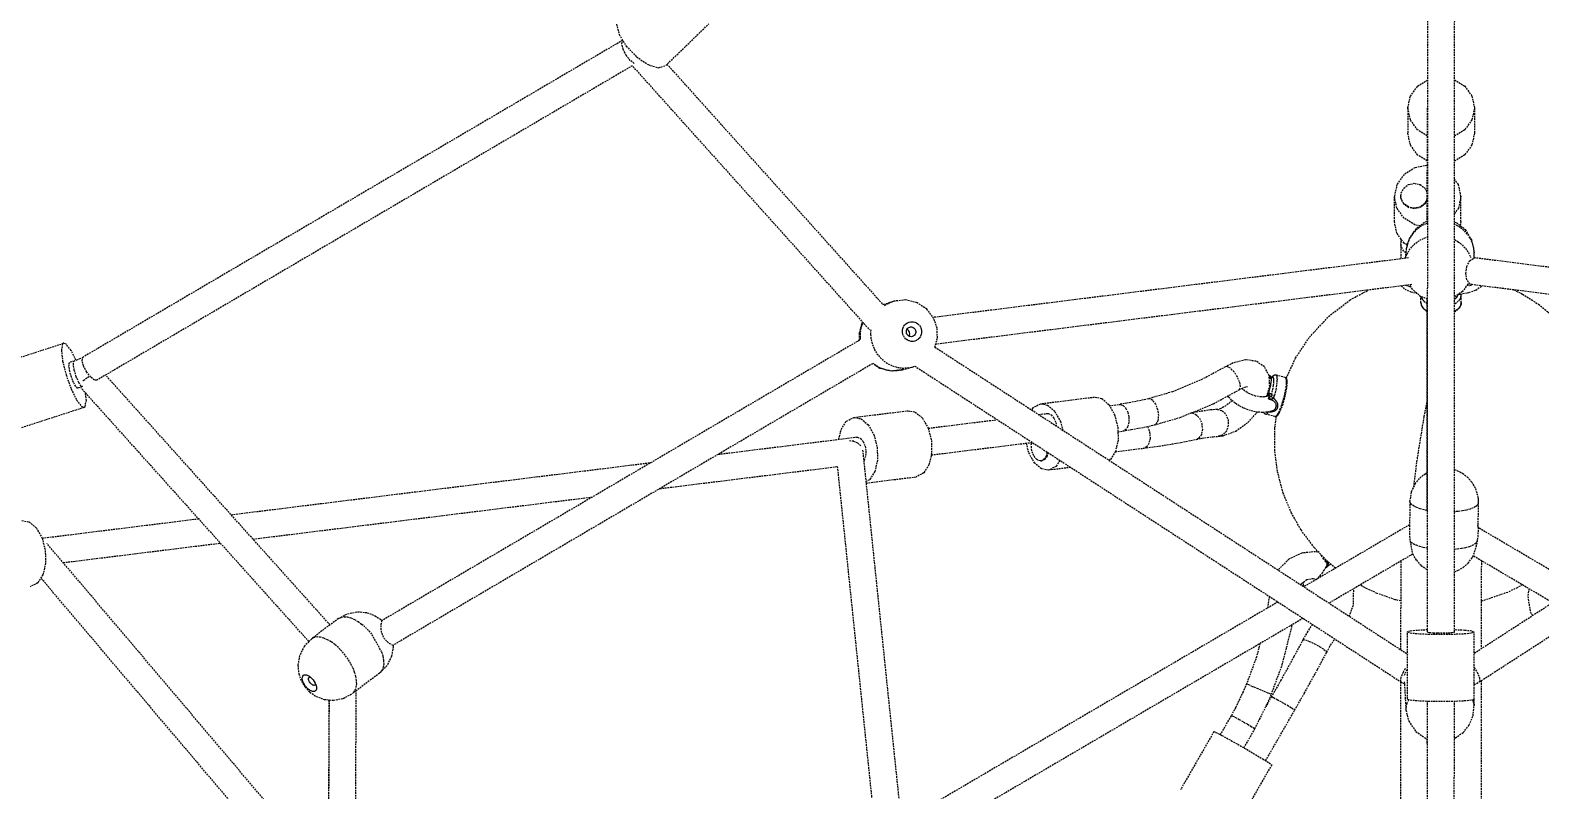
# Model space of a CAD drawing. Header units: millimetres. Extents: x -4083 to 4058, y -3576 to 3464.
# Drawn here: x -650 to 473, y 615 to 1180 of the extents above; entities that cross this region are included whole.
import ezdxf

# ---------------------------------------------------------------- set-up
doc = ezdxf.new("R2010")
doc.units = ezdxf.units.MM
doc.linetypes.add('HIDDEN', pattern=[1.905, 1.27, -0.635])
for name, color, linetype in [('DIKOM_ОБЪЕКТ', 7, 'Continuous'), ('DIKOM_РАЗМЕР_ЗОНА', 7, 'Continuous'), ('DIKOM_РАЗМЕР_ОБЪЕКТА', 7, 'Continuous')]:
    doc.layers.add(name, color=color, linetype=linetype)
doc.styles.add('style1', font='arialbd.ttf', dxfattribs={"width": 0.8})
doc.dimstyles.new('1-50', dxfattribs={"dimtxt": 300, "dimasz": 200, "dimexe": 100, "dimexo": 0, "dimgap": 100, "dimtad": 1, "dimtxsty": 'style1', "dimcen": 200, "dimclrd": 7, "dimclre": 7, "dimclrt": 7, "dimadec": 1, "dimazin": 2, "dimtfac": 1, "dimtmove": 0, "dimatfit": 2, "dimfxl": 0, "dimlwd": 25, "dimlwe": 18, "dimarcsym": 0})

# ---------------------------------------------------------------- blocks, each defined once
blk = doc.blocks.new('*D0')
at = {"layer": 'Defpoints', "color": 0, "transparency": 16777216}
for p in [(-1721.8, 671.9), (2519, 657.8), (2519, -1847.3)]:
    blk.add_point(p, dxfattribs=at)
at = {"layer": 'DIKOM_РАЗМЕР_ОБЪЕКТА', "color": 7, "lineweight": 18, "transparency": 16777216}
for p, q in [((-1721.8, 671.9), (-1721.8, -1947.3)), ((2519, 657.8), (2519, -1947.3))]:
    blk.add_line(p, q, dxfattribs=at)
at = {"layer": 'DIKOM_РАЗМЕР_ОБЪЕКТА', "color": 7, "lineweight": 25, "transparency": 16777216}
blk.add_line((-1521.8, -1847.3), (2319, -1847.3), dxfattribs=at)
at = {"layer": 'DIKOM_РАЗМЕР_ОБЪЕКТА', "color": 7, "transparency": 16777216}
for points in [[(-1521.8, -1814), (-1521.8, -1880.7), (-1721.8, -1847.3)], [(2319, -1814), (2319, -1880.7), (2519, -1847.3)]]:
    blk.add_solid(points, dxfattribs=at)
at = {"layer": 'DIKOM_РАЗМЕР_ОБЪЕКТА', "color": 7, "transparency": 16777216, "insert": (341, -1568.6), "char_height": 300, "attachment_point": 5, "style": 'style1'}
blk.add_mtext('{\\fArial|b0|i0|c204|p34;\\H1.16667x;4150}', dxfattribs=at)
blk = doc.blocks.new('*D1')
at = {"layer": 'Defpoints', "color": 0, "transparency": 16777216}
for p in [(398.5, 1972.8), (-2099.2, -1346.5), (-836.7, -1346.5)]:
    blk.add_point(p, dxfattribs=at)
at = {"layer": 'DIKOM_РАЗМЕР_ОБЪЕКТА', "color": 7, "lineweight": 18, "transparency": 16777216}
for p, q in [((398.5, 1972.8), (-2199.2, 1972.8)), ((-836.7, -1346.5), (-2199.2, -1346.5))]:
    blk.add_line(p, q, dxfattribs=at)
at = {"layer": 'DIKOM_РАЗМЕР_ОБЪЕКТА', "color": 7, "lineweight": 25, "transparency": 16777216}
blk.add_line((-2099.2, 1772.8), (-2099.2, -1146.5), dxfattribs=at)
at = {"layer": 'DIKOM_РАЗМЕР_ОБЪЕКТА', "color": 7, "transparency": 16777216}
for points in [[(-2132.5, 1772.8), (-2065.8, 1772.8), (-2099.2, 1972.8)], [(-2132.5, -1146.5), (-2065.8, -1146.5), (-2099.2, -1346.5)]]:
    blk.add_solid(points, dxfattribs=at)
at = {"layer": 'DIKOM_РАЗМЕР_ОБЪЕКТА', "color": 7, "transparency": 16777216, "insert": (-2378, 313.1), "char_height": 300, "attachment_point": 5, "rotation": 90, "style": 'style1'}
blk.add_mtext('{\\fArial|b0|i0|c204|p34;\\H1.16667x;3320}', dxfattribs=at)
blk = doc.blocks.new('*D2')
at = {"layer": 'Defpoints', "color": 0, "transparency": 16777216}
for p in [(400.9, 3463.5), (-3607.4, -2753.8), (400.9, -2753.8)]:
    blk.add_point(p, dxfattribs=at)
at = {"layer": 'DIKOM_РАЗМЕР_ЗОНА', "color": 7, "lineweight": 18, "transparency": 16777216}
for p, q in [((400.9, 3463.5), (-3707.4, 3463.5)), ((400.9, -2753.8), (-3707.4, -2753.8))]:
    blk.add_line(p, q, dxfattribs=at)
at = {"layer": 'DIKOM_РАЗМЕР_ЗОНА', "color": 7, "lineweight": 25, "transparency": 16777216}
blk.add_line((-3607.4, 3263.5), (-3607.4, -2553.8), dxfattribs=at)
at = {"layer": 'DIKOM_РАЗМЕР_ЗОНА', "color": 7, "transparency": 16777216}
for points in [[(-3640.7, 3263.5), (-3574.1, 3263.5), (-3607.4, 3463.5)], [(-3640.7, -2553.8), (-3574.1, -2553.8), (-3607.4, -2753.8)]]:
    blk.add_solid(points, dxfattribs=at)
at = {"layer": 'DIKOM_РАЗМЕР_ЗОНА', "color": 7, "transparency": 16777216, "insert": (-3886.1, 354.9), "char_height": 300, "attachment_point": 5, "rotation": 90, "style": 'style1'}
blk.add_mtext('{\\fArial|b0|i0|c204|p34;\\H1.16667x;6220}', dxfattribs=at)
blk = doc.blocks.new('*D3')
at = {"layer": 'Defpoints', "color": 0, "transparency": 16777216}
for p in [(-3254.8, 990.5), (4056.9, 952.4), (4056.9, -3475.9)]:
    blk.add_point(p, dxfattribs=at)
at = {"layer": 'DIKOM_РАЗМЕР_ЗОНА', "color": 7, "lineweight": 18, "transparency": 16777216}
for p, q in [((-3254.8, 990.5), (-3254.8, -3575.9)), ((4056.9, 952.4), (4056.9, -3575.9))]:
    blk.add_line(p, q, dxfattribs=at)
at = {"layer": 'DIKOM_РАЗМЕР_ЗОНА', "color": 7, "lineweight": 25, "transparency": 16777216}
blk.add_line((-3054.8, -3475.9), (3856.9, -3475.9), dxfattribs=at)
at = {"layer": 'DIKOM_РАЗМЕР_ЗОНА', "color": 7, "transparency": 16777216}
for points in [[(-3054.8, -3442.6), (-3054.8, -3509.2), (-3254.8, -3475.9)], [(3856.9, -3442.6), (3856.9, -3509.2), (4056.9, -3475.9)]]:
    blk.add_solid(points, dxfattribs=at)
at = {"layer": 'DIKOM_РАЗМЕР_ЗОНА', "color": 7, "transparency": 16777216, "insert": (401.1, -3197.1), "char_height": 300, "attachment_point": 5, "style": 'style1'}
blk.add_mtext('{\\fArial|b0|i0|c204|p34;\\H1.16667x;7300}', dxfattribs=at)

msp = doc.modelspace()

# ---------------------------------------------------------------- linework, layer by layer
at = {"layer": 'DIKOM_ОБЪЕКТ', "color": 7, "linetype": 'HIDDEN', "lineweight": 15}
for p, q in [((389.709, 732.401), (390.05, 1505.267)), ((409.709, 732.392), (410.05, 1506.008)), ((-213.625, 1184.728), (-211.727, 1177.069)), ((-177.018, 1153.828), (-144.997, 1184.891)), ((-209.008, 1172.704), (-610.412, 936.992)), ((-211.727, 1177.069), (-206.401, 1168.361)), ((-206.401, 1168.361), (-198.703, 1160.329)), ((-198.703, 1160.329), (-190.158, 1154.563)), ((-201.896, 1153.687), (-600.285, 919.746)), ((-201.43, 1153.168), (-25.445, 957.252)), ((-175.978, 1154.762), (-15.295, 975.881)), ((375.076, 1122.281), (375.067, 1103.615)), ((389.42, 1122.275), (389.25, 1037.632)), ((424.64, 1122.258), (422.75, 1113.462)), ((424.64, 1122.258), (424.631, 1103.592)), ((389.379, 1101.646), (382.327, 1106.021)), ((372.31, 1072.833), (366.935, 1065.377)), ((412.726, 1065.357), (409.833, 1069.378)), ((365.036, 1037.914), (365.045, 1056.581)), ((366.935, 1065.377), (365.045, 1056.581)), ((369.868, 1056.959), (369.867, 1056.578)), ((414.609, 1056.558), (412.726, 1065.357)), ((414.6, 1037.891), (414.609, 1056.557)), ((366.918, 1029.115), (365.036, 1037.914)), ((389.25, 1037.632), (387.481, 1037.056)), ((389.843, 1036.554), (388.616, 1036.154)), ((389.845, 1040.94), (389.255, 1040.185)), ((411.5, 1036.677), (409.844, 1037.266)), ((414.6, 1037.891), (413.921, 1034.732)), ((372.287, 1021.654), (366.918, 1029.115)), ((369.852, 1025.037), (369.845, 1010.009)), ((370.086, 1019.414), (369.851, 1021.473)), ((371.998, 1015.691), (370.086, 1019.414)), ((373.543, 1014.564), (371.998, 1015.691)), ((374.676, 1020.172), (372.287, 1021.654)), ((373.921, 1017.608), (373.027, 1010.408)), ((373.367, 1010.45), (374.387, 1013.291)), ((374.387, 1013.291), (376.105, 1016.41)), ((424.354, 1011.347), (424.29, 1010.834)), ((425.373, 1010.7), (424.305, 1010.794)), ((424.354, 1011.347), (424.497, 1012.871)), ((424.354, 1011.347), (424.404, 1011.783)), ((424.404, 1011.783), (424.485, 1015.312)), ((424.497, 1012.871), (424.547, 1014.402)), ((424.547, 1014.402), (424.506, 1015.933)), ((375.57, 1010.726), (21.882, 966.417)), ((784.602, 965.258), (425.373, 1010.7)), ((378.057, 990.881), (23.838, 946.505)), ((370.073, 989.881), (372.755, 987.501)), ((377.042, 989.076), (372.829, 990.297)), ((378.42, 987.376), (376.433, 990.678)), ((419.044, 990.417), (421.258, 990.094)), ((422.863, 990.858), (419.585, 991.172)), ((421.258, 990.094), (423.275, 990.806)), ((779.009, 945.806), (422.863, 990.858)), ((425.693, 986.809), (430.07, 989.998)), ((-14.874, 976.258), (-7.293, 978.478)), ((372.755, 987.501), (377.519, 985.454)), ((377.519, 985.454), (381.791, 984.495)), ((384.832, 977.547), (384.833, 981.995)), ((389.199, 980.233), (389.316, 823.423)), ((414.832, 977.534), (414.659, 976.202)), ((414.834, 983.197), (414.741, 983.936)), ((414.832, 977.534), (414.834, 983.197)), ((420.529, 984.983), (425.693, 986.809)), ((-15.448, 976.052), (-14.874, 976.258)), ((-15.412, 976.011), (-14.874, 976.258)), ((-13.199, 975.822), (-14.426, 974.914)), ((0.711, 960.76), (1.703, 961.753)), ((4.082, 956.049), (3.553, 956.831)), ((3.832, 958.973), (4.449, 959.222)), ((4.401, 955.156), (4.082, 956.049)), ((-671.456, 932.214), (-625.026, 947.219)), ((-32.816, 949.536), (-388.175, 740.873)), ((0.666, 951.434), (-0.102, 952.651)), ((7.106, 952.504), (6.489, 952.254)), ((23.257, 944.338), (374.92, 715.896)), ((424.484, 716.646), (781.446, 947.381)), ((-626.616, 942.213), (-625.7, 933.977)), ((-617.08, 934.023), (-620.414, 932.946)), ((-615.8, 934.655), (-619.397, 941.936)), ((-614.742, 934.87), (-617.08, 934.023)), ((-615.566, 922.33), (-617.04, 927.265)), ((-613.673, 917.978), (-615.566, 922.33)), ((-607.819, 925.786), (-610.153, 930.337)), ((-604.823, 921.926), (-607.819, 925.786)), ((-426.765, 737.67), (-593.76, 923.578)), ((-23.12, 932.036), (-379.915, 722.53)), ((-8.657, 926.58), (-12.299, 927.082)), ((-0.594, 927.486), (6.987, 929.706)), ((6.19, 929.488), (6.987, 929.706)), ((6.987, 929.706), (8.206, 930.266)), ((8.206, 930.266), (369.969, 695.263)), ((239.338, 929.683), (239.329, 929.678)), ((271.726, 923.528), (272.905, 922.817)), ((272.299, 915.05), (271.94, 923.132)), ((272.905, 922.817), (273.964, 922.017)), ((273.525, 921.955), (273.282, 922.035)), ((273.73, 921.918), (273.525, 921.955)), ((274.081, 921.752), (273.592, 921.225)), ((273.769, 921.917), (273.73, 921.918)), ((273.897, 921.979), (273.739, 921.902)), ((273.961, 922.019), (273.897, 921.979)), ((274.461, 922.57), (273.913, 921.949)), ((274.509, 921.997), (274.081, 921.752)), ((275.448, 920.134), (275.343, 921.011)), ((283.824, 921.681), (277.167, 923.434)), ((283.824, 921.681), (283.971, 921.616)), ((428.147, 695.2), (792.889, 930.963)), ((-615.932, 915.141), (-617.562, 918.01)), ((-610.93, 914.992), (-614.263, 913.915)), ((-442.523, 725.284), (-612.037, 913.997)), ((-608.061, 904.648), (-608.686, 910.265)), ((249.53, 912.567), (251.338, 913.558)), ((250.569, 915.038), (249.946, 918.407)), ((252.199, 912.896), (251.468, 913.608)), ((253.706, 911.712), (252.199, 912.896)), ((255.5, 910.565), (253.706, 911.712)), ((269.999, 907.581), (272.299, 915.05)), ((271.162, 908.09), (272.103, 912.553)), ((272.45, 914.266), (272.103, 912.553)), ((284.399, 915.281), (284.073, 913.066)), ((-656.08, 884.637), (-609.651, 899.642)), ((141.993, 906.962), (101.699, 901.963)), ((152.711, 901.433), (156.915, 893.997)), ((152.8, 900.716), (160.482, 901.67)), ((160.491, 901.671), (160.524, 901.675)), ((166.132, 902.658), (160.515, 901.755)), ((160.524, 901.675), (161.293, 901.674)), ((161.293, 901.674), (163.406, 900.801)), ((163.406, 900.801), (165.329, 898.718)), ((270.04, 907.59), (268.964, 907.358)), ((271.205, 908.122), (271.214, 908.171)), ((271.214, 908.171), (271.446, 909.429)), ((271.521, 906.552), (271.354, 905.87)), ((272.188, 906.768), (272.734, 907.324)), ((273.74, 908.868), (275.995, 908.281)), ((280.911, 900.793), (280.107, 898.625)), ((281.687, 903.155), (280.911, 900.793)), ((281.03, 898.827), (281.81, 900.934)), ((281.81, 900.934), (282.556, 903.212)), ((282.556, 903.212), (283.249, 905.599)), ((-37.042, 892.059), (3.252, 897.058)), ((13.969, 891.529), (18.173, 884.093)), ((18.193, 884.016), (69.587, 890.392)), ((100.413, 894.217), (106.613, 894.986)), ((106.596, 894.979), (107.424, 894.99)), ((107.424, 894.99), (109.716, 893.982)), ((156.915, 893.997), (159.312, 884.791)), ((167.521, 888.502), (166.699, 885.285)), ((186.566, 886.491), (206.161, 892.186)), ((189.302, 889.646), (189.743, 893.454)), ((276.185, 892.67), (269.528, 894.423)), ((273.599, 896.652), (270.374, 895.942)), ((274.331, 896.9), (273.599, 896.652)), ((-137.875, 864.653), (-35.222, 877.389)), ((-35.244, 877.378), (-34.411, 877.393)), ((159.392, 881.381), (162.944, 881.822)), ((163.011, 881.831), (162.928, 881.82)), ((162.993, 881.953), (169.348, 882.97)), ((169.348, 882.97), (180.43, 885.11)), ((180.43, 885.11), (186.565, 886.491)), ((183.304, 876.728), (182.485, 872.768)), ((182.998, 881.154), (183.304, 876.728)), ((217.691, 875.719), (222.008, 876.569)), ((234.34, 878.017), (234.307, 878.016)), ((234.34, 878.017), (237.728, 878.433)), ((-30.548, 867.69), (-3.239, 604.366)), ((-30.113, 874.022), (-28.698, 870.664)), ((20.524, 864.152), (95.276, 873.426)), ((106.531, 866.394), (105.882, 863.264)), ((107.282, 865.905), (106.705, 863.366)), ((157.433, 866.539), (178.597, 869.165)), ((-500.425, 819.673), (-187.955, 858.44)), ((-181.391, 839.101), (-49.389, 855.478)), ((-49.389, 855.478), (-23.832, 609.056)), ((98.947, 860.699), (96.707, 863.499)), ((102.455, 853.772), (97.083, 858.305)), ((101.562, 859.632), (98.947, 860.699)), ((101.994, 859.654), (101.562, 859.632)), ((101.993, 859.661), (102.816, 859.763)), ((107.809, 852.778), (102.455, 853.772)), ((124.336, 854.827), (107.801, 852.776)), ((-28.012, 843.235), (9.354, 847.871)), ((-484.137, 801.54), (-231.471, 832.888)), ((376.669, 829.518), (376.314, 811.571)), ((376.693, 829.151), (376.669, 829.518)), ((389.317, 822.888), (387.12, 823.322)), ((389.748, 821.924), (389.316, 823.423)), ((427.479, 828.511), (427.113, 810.047)), ((-645.241, 809.742), (-641.037, 802.306)), ((-641.017, 802.23), (-524.613, 816.672)), ((376.325, 812.143), (297.697, 766.061)), ((427.972, 809.076), (427.152, 811.988)), ((501.469, 766.408), (427.75, 809.866)), ((-641.037, 802.306), (-638.64, 793.1)), ((-431.447, 555.204), (-637.276, 798.135)), ((-625.32, 784.024), (-508.326, 798.539)), ((-638.64, 793.1), (-638.415, 783.526)), ((286.537, 786.585), (278.626, 778.629)), ((307.996, 791.694), (308.351, 792.134)), ((378.654, 790.326), (316.457, 753.874)), ((482.684, 754.266), (423.682, 789.047)), ((-638.415, 783.526), (-640.397, 775.039)), ((314.283, 780.118), (314.767, 781.82)), ((314.802, 781.962), (314.722, 781.798)), ((314.806, 781.982), (314.768, 781.821)), ((314.876, 782.358), (314.806, 781.982)), ((316.478, 783.875), (315.93, 783.621)), ((369.75, 785.108), (369.722, 719.272)), ((429.75, 785.47), (429.723, 720.033)), ((-446.193, 541.669), (-641.982, 772.751)), ((295.431, 767.532), (295.937, 768.379)), ((304.623, 772.272), (306.968, 771.495)), ((343.042, 765.381), (339.529, 767.396)), ((460.231, 767.502), (456.442, 765.333)), ((278.396, 754.749), (8.354, 596.483)), ((271.964, 758.928), (270.696, 750.236)), ((-420.474, 742.4), (-426.765, 737.67)), ((-420.474, 742.4), (-419.983, 742.735)), ((297.156, 742.562), (18.467, 579.228)), ((466.224, 747.259), (467.706, 744.584)), ((374.905, 682.524), (374.927, 732.407)), ((424.469, 682.503), (424.491, 732.386)), ((-420.574, 720.757), (-423.269, 723.103)), ((-450.029, 701.163), (-448.123, 695.826)), ((-442.587, 699.758), (-442.272, 699.558)), ((-440.224, 697.813), (-439.291, 696.723)), ((-439.291, 696.723), (-438.466, 695.543)), ((-389.934, 701.78), (-410.025, 686.675)), ((280.608, 696.532), (273.664, 684.321)), ((424.479, 705.822), (426.602, 702.433)), ((-448.123, 695.826), (-445.388, 691.43)), ((-445.388, 691.43), (-441.745, 687.618)), ((-441.586, 694.609), (-442.002, 695.209)), ((-441.127, 694.073), (-441.586, 694.609)), ((-438.466, 695.543), (-437.78, 694.314)), ((-437.78, 694.314), (-437.261, 693.086)), ((-437.261, 693.086), (-437.041, 692.381)), ((-408.52, 236.618), (-407.363, 688.676)), ((271.066, 686.947), (267.728, 688.312)), ((270.573, 679.33), (273.515, 686.038)), ((369.712, 695.263), (369.494, 177.285)), ((369.969, 695.263), (372.505, 693.952)), ((372.419, 695.407), (373.628, 674.808)), ((424.474, 693.31), (428.147, 695.2)), ((429.713, 696.212), (429.494, 177.67)), ((-428.52, 236.669), (-427.381, 681.909)), ((-427.489, 681.92), (-428.394, 533.927)), ((264.781, 667.292), (270.573, 679.33)), ((269.277, 636.627), (290.984, 674.365)), ((273.664, 684.321), (269.449, 676.994)), ((373.628, 674.808), (373.674, 674.164)), ((382.163, 681.323), (390.203, 680.952)), ((389.349, -83.684), (389.686, 680.976)), ((409.349, -83.693), (409.686, 680.967)), ((424.085, 682.48), (424.361, 677.785)), ((424.361, 677.785), (424.342, 678.046)), ((235.532, 655.69), (243.928, 670.287)), ((261.146, 660.384), (264.781, 667.292)), ((230.806, 658.301), (205.885, 614.975)), ((232.245, 657.739), (230.807, 658.301)), ((232.245, 657.739), (236.73, 655.413)), ((236.73, 655.413), (243.585, 651.646)), ((243.585, 651.646), (251.764, 647.011)), ((253.149, 646.206), (261.264, 660.315)), ((260.991, 660.554), (261.265, 660.319)), ((388.53, 653.142), (389.674, 652.835)), ((389.108, 652.987), (389.113, 649.654)), ((251.764, 647.011), (260.023, 642.214)), ((260.023, 642.214), (267.105, 637.985)), ((273.77, 633.589), (248.849, 590.263))]:
    msp.add_line(p, q, dxfattribs=at)
for points in [[(-208.749, 1166.049), (-209.796, 1170.073), (-209.275, 1172.492), (-209.008, 1172.704)], [(-200.563, 1155.505), (-203.419, 1157.638), (-206.415, 1161.497), (-208.749, 1166.049)], [(-190.158, 1154.563), (-182.458, 1152.206), (-177.021, 1153.825)], [(375.076, 1122.282), (376.966, 1131.078), (382.341, 1138.534), (389.462, 1142.944)], [(409.868, 1143.185), (417.388, 1138.519), (422.757, 1131.058), (424.64, 1122.259)], [(382.327, 1106.021), (376.958, 1113.482), (375.076, 1122.281)], [(422.75, 1113.462), (417.374, 1106.005), (409.872, 1101.359)], [(389.341, 1082.997), (382.318, 1087.355), (376.95, 1094.816), (375.067, 1103.614)], [(424.631, 1103.592), (422.741, 1094.795), (417.365, 1087.339), (409.864, 1082.694)], [(389.334, 1079.467), (380.352, 1077.813), (372.31, 1072.833)], [(372.296, 1040.32), (366.927, 1047.781), (365.045, 1056.58)], [(379.823, 1047.296), (375.565, 1048.221), (372.079, 1050.724), (370.109, 1054.494), (369.868, 1056.578)], [(369.871, 1056.959), (370.11, 1059.017), (372.016, 1062.738), (375.506, 1065.287), (379.831, 1066.232)], [(379.823, 1047.678), (375.499, 1048.626), (372.011, 1051.178), (370.108, 1054.901), (369.871, 1056.959)], [(379.831, 1066.232), (384.155, 1065.283), (387.643, 1062.732), (389.294, 1059.501)], [(414.609, 1056.557), (412.718, 1047.761), (409.846, 1043.777)], [(389.283, 1054.384), (387.638, 1051.171), (384.148, 1048.622), (379.823, 1047.678)], [(389.283, 1054.098), (389.034, 1052.971), (386.836, 1049.986), (383.619, 1048.025), (379.823, 1047.296)], [(384.191, 1034.619), (380.334, 1035.333), (372.296, 1040.32)], [(387.481, 1037.056), (380.939, 1032.211), (376.248, 1025.512), (373.921, 1017.608)], [(388.616, 1036.154), (385.29, 1034.511), (382.274, 1032.419), (379.635, 1029.927), (377.431, 1027.09), (375.712, 1023.971), (374.517, 1020.64), (373.921, 1017.608)], [(424.485, 1015.312), (424, 1018.822), (422.959, 1022.235), (421.387, 1025.475), (419.317, 1028.469), (416.797, 1031.151), (413.882, 1033.46), (410.638, 1035.345), (409.843, 1035.667)], [(424.506, 1015.933), (422.661, 1024.086), (418.151, 1031.334), (411.5, 1036.677)], [(376.105, 1016.41), (378.309, 1019.247), (380.948, 1021.739), (383.965, 1023.831), (387.29, 1025.474), (389.839, 1026.304)], [(409.838, 1024.36), (412.556, 1022.78), (415.471, 1020.471), (417.991, 1017.789), (420.061, 1014.795)], [(420.061, 1014.795), (421.633, 1011.555), (421.798, 1011.016)], [(419.057, 994.483), (418.2, 999.178), (418.929, 1004.302), (421.048, 1008.481), (423.99, 1010.597), (425.373, 1010.7)], [(419.585, 991.172), (415.707, 985.758), (409.819, 981.618)], [(422.863, 990.858), (421.27, 991.476), (419.057, 994.483)], [(-7.293, 978.478), (-9.957, 977.521), (-13.199, 975.822)], [(22.52, 965.564), (17.26, 972.597), (9.949, 977.408), (1.434, 979.452), (-7.293, 978.478)], [(284.656, 921.294), (291.596, 936.218), (301.82, 951.649), (316.112, 967.146), (332.088, 979.522), (345.662, 986.823)], [(389.818, 979.983), (384.611, 982.085), (378.42, 987.376)], [(384.832, 977.547), (385.053, 975.942), (385.728, 974.365), (386.859, 972.869), (388.414, 971.52), (389.206, 971.045)], [(389.206, 971.363), (388.562, 971.725), (387.014, 972.964), (385.856, 974.342), (385.122, 975.817), (384.835, 977.345), (384.832, 977.547)], [(385.034, 981.914), (385.301, 981.025), (386.028, 979.759), (387.073, 978.573), (388.411, 977.492), (389.201, 977.023)], [(409.814, 970.635), (411.445, 971.657), (412.916, 972.982), (413.982, 974.44), (414.62, 975.972), (414.832, 977.534)], [(409.817, 976.641), (410.16, 976.805), (411.685, 977.795), (412.938, 978.909), (413.891, 980.122), (414.52, 981.406), (414.813, 982.73), (414.834, 983.197)], [(409.818, 979.948), (410.105, 980.134), (411.191, 981.1), (412.017, 982.151), (412.563, 983.263), (412.637, 983.599)], [(412.798, 983.712), (414.14, 983.827), (420.529, 984.983)], [(453.991, 986.92), (460.484, 983.764), (472.214, 976.285), (483.957, 966.693), (494.056, 956.192), (503.986, 942.858), (511.045, 930.388), (514.949, 920.962)], [(414.659, 976.202), (414.039, 974.709), (412.988, 973.302), (411.537, 972.024), (409.814, 970.965)], [(-32.816, 949.536), (-32.967, 954.863), (-31.04, 961.997), (-30.495, 962.874)], [(-32.084, 949.966), (-32.246, 951.456), (-32.108, 955.236), (-31.426, 958.941)], [(-31.426, 958.941), (-30.214, 962.488), (-30.19, 962.535)], [(-24.536, 957.219), (-24.665, 953.675), (-24.255, 949.904), (-23.307, 946.227), (-21.842, 942.725)], [(-0.102, 952.651), (-0.629, 953.993), (-0.895, 955.412), (-0.889, 956.853), (-0.611, 958.261), (-0.072, 959.578), (0.711, 960.76)], [(1.703, 961.753), (2.868, 962.524), (4.16, 963.042), (5.531, 963.287), (6.931, 963.249), (8.299, 962.931), (9.586, 962.344), (10.742, 961.512), (11.723, 960.467), (12.491, 959.251)], [(2.371, 954.114), (2.111, 954.775), (1.98, 955.473), (1.983, 956.182), (2.12, 956.875)], [(2.12, 956.875), (2.386, 957.523), (2.771, 958.105), (3.259, 958.594), (3.832, 958.973)], [(3.553, 956.831), (2.849, 957.449), (2.463, 957.64)], [(3.983, 952.508), (4.332, 953.286), (4.486, 954.214), (4.401, 955.156)], [(4.449, 959.222), (5.142, 959.348), (5.831, 959.33), (6.504, 959.173), (7.138, 958.884), (7.707, 958.475), (8.19, 957.961), (8.567, 957.362)], [(8.567, 957.362), (8.827, 956.702), (8.958, 956.003), (8.955, 955.294), (8.818, 954.601), (8.553, 953.953), (8.167, 953.371), (7.679, 952.883), (7.106, 952.504)], [(12.491, 959.251), (13.018, 957.908), (13.284, 956.489), (13.279, 955.048), (13, 953.641), (12.461, 952.323)], [(23.257, 944.338), (25.089, 951.175), (24.859, 958.574), (22.52, 965.564)], [(-625.027, 947.2), (-625.695, 946.728), (-626.616, 942.213)], [(-619.397, 941.936), (-623.118, 946.63), (-625.027, 947.2)], [(8.229, 948.86), (6.858, 948.614), (5.458, 948.652), (4.09, 948.97), (2.803, 949.557), (1.647, 950.389), (0.666, 951.434)], [(6.489, 952.254), (5.796, 952.128), (5.107, 952.147), (4.434, 952.303), (3.8, 952.592), (3.231, 953.001), (2.749, 953.516), (2.371, 954.114)], [(10.686, 950.148), (9.521, 949.377), (8.229, 948.86)], [(12.461, 952.323), (11.678, 951.141), (10.686, 950.148)], [(-625.7, 933.977), (-623.128, 923.652), (-619.409, 913.283)], [(-620.374, 926.188), (-621, 929.877), (-620.9, 932.289), (-620.409, 932.94)], [(-617.04, 927.265), (-617.701, 931.461), (-617.371, 933.795), (-617.08, 934.023)], [(-610.412, 936.992), (-612.514, 935.863), (-614.742, 934.87)], [(-610.153, 930.337), (-611.2, 934.362), (-610.679, 936.78), (-610.412, 936.992)], [(-12.299, 927.082), (-15.84, 928.139), (-19.2, 929.726), (-22.304, 931.807), (-22.777, 932.238)], [(-21.842, 942.725), (-19.892, 939.478), (-17.501, 936.556), (-14.723, 934.027), (-11.619, 931.945), (-8.26, 930.359), (-4.719, 929.302), (-1.076, 928.799), (2.588, 928.862), (6.19, 929.488)], [(254.334, 934.91), (245.111, 932.602), (239.329, 929.678)], [(271.94, 923.132), (268.415, 929.66), (262.241, 933.86), (254.334, 934.91)], [(-617.562, 918.01), (-619.147, 921.952), (-620.374, 926.188)], [(-610.629, 919.514), (-610.355, 919.595), (-606.21, 922.46)], [(-600.285, 919.746), (-601.968, 919.793), (-604.823, 921.926)], [(-0.594, 927.486), (-9.282, 926.51), (-17.818, 928.549), (-23.12, 932.036)], [(-0.594, 927.486), (-1.391, 927.268), (-4.993, 926.642), (-8.657, 926.58)], [(239.338, 929.683), (222.212, 920.4), (199.902, 911.111), (182.084, 905.922)], [(249.946, 918.407), (248.262, 922.311), (245.803, 925.974), (243.082, 928.675), (240.62, 929.899), (239.338, 929.683)], [(273.778, 921.919), (273.05, 922.263), (272.091, 922.656), (271.959, 922.705)], [(273.282, 922.035), (273.02, 922.139), (272.709, 922.27), (272.372, 922.419), (272.003, 922.589), (271.963, 922.608)], [(273.132, 921.078), (272.941, 921.071), (272.753, 921.13), (272.571, 921.238), (272.386, 921.392), (272.21, 921.57), (272.051, 921.754), (271.998, 921.82)], [(273.592, 921.225), (273.494, 920.394), (273.374, 919.51), (273.24, 918.624), (273.1, 917.769), (272.953, 916.921), (272.793, 916.042), (272.623, 915.145), (272.45, 914.266)], [(273.132, 921.078), (273.265, 921.444), (273.476, 921.727), (273.739, 921.902)], [(273.592, 921.225), (273.485, 921.181), (273.329, 921.13), (273.132, 921.078)], [(273.592, 921.225), (273.742, 921.677), (273.912, 921.948)], [(277.167, 923.434), (276.447, 923.512), (275.723, 923.377), (275.052, 923.048), (274.461, 922.57)], [(275.343, 921.011), (275.148, 921.623), (274.868, 921.954), (274.509, 921.997)], [(275.995, 908.281), (276.54, 910.48), (277.012, 912.644), (277.4, 914.722), (277.695, 916.668), (277.89, 918.435), (277.981, 919.985), (277.966, 921.28), (277.844, 922.292), (277.619, 922.998), (277.296, 923.38), (277.167, 923.434)], [(283.249, 905.599), (283.87, 908.025), (284.4, 910.422), (284.823, 912.72), (285.127, 914.859), (285.299, 916.779), (285.331, 918.298), (285.252, 919.414), (285.083, 920.244), (284.813, 920.889), (284.393, 921.389), (283.824, 921.681)], [(283.971, 921.616), (284.329, 921.13), (284.555, 920.22), (284.643, 918.914), (284.591, 917.25), (284.399, 915.281)], [(-619.409, 913.283), (-615.28, 904.924), (-611.559, 900.231), (-609.65, 899.661)], [(-614.268, 913.92), (-614.581, 913.914), (-615.932, 915.141)], [(-610.93, 914.992), (-611.87, 915.376), (-613.673, 917.978)], [(206.161, 892.186), (230.452, 902.253), (249.535, 912.57)], [(249.535, 912.57), (249.941, 912.911), (250.569, 915.038)], [(251.338, 913.558), (254.573, 914.799), (255.748, 914.979)], [(261.856, 907.956), (259.672, 908.636), (257.522, 909.519), (255.5, 910.565)], [(271.446, 909.429), (271.06, 909.71), (270.723, 909.933)], [(271.855, 913.609), (271.848, 913.405), (271.801, 912.547), (271.726, 911.614), (271.611, 910.57), (271.446, 909.429)], [(271.846, 909.605), (272.276, 909.759), (272.685, 909.83), (273.043, 909.779), (273.337, 909.597), (273.569, 909.289), (273.74, 908.868)], [(273.74, 908.868), (274.212, 910.773), (274.621, 912.648), (274.958, 914.45), (275.213, 916.136), (275.383, 917.668), (275.461, 919.011), (275.448, 920.134)], [(284.073, 913.066), (283.624, 910.671), (283.065, 908.17), (282.412, 905.639), (281.687, 903.155)], [(-609.65, 899.661), (-608.982, 900.132), (-608.061, 904.648)], [(101.691, 901.961), (96.126, 899.113), (95.175, 897.62)], [(112.417, 896.434), (107.046, 900.967), (101.691, 901.961)], [(152.711, 901.433), (147.34, 905.966), (141.985, 906.96)], [(165.329, 898.718), (166.775, 895.693), (167.542, 892.136), (167.521, 888.502)], [(182.085, 905.922), (176.581, 904.681), (166.132, 902.658)], [(189.743, 893.454), (189.144, 897.806), (187.569, 901.832), (185.36, 904.743), (182.942, 905.982), (182.085, 905.922)], [(244.333, 904.555), (239.756, 900.747), (235.892, 898.611), (233.683, 897.989), (233.488, 897.976)], [(246.582, 902.673), (243.903, 904.896), (241.639, 907.323), (241.147, 908.035)], [(263.318, 895.973), (259.733, 896.633), (256.203, 897.665), (252.804, 899.031), (249.575, 900.707), (246.582, 902.673)], [(268.964, 907.358), (267.56, 907.233), (265.863, 907.27), (263.935, 907.505), (261.856, 907.956)], [(271.257, 908.162), (271.265, 908.174), (271.177, 908.099), (270.775, 907.864), (270.04, 907.59)], [(271.846, 909.605), (271.032, 909.248), (270.66, 909.112), (270.456, 909.067)], [(271.354, 905.87), (271.486, 906.018), (271.609, 906.154), (271.726, 906.281), (271.839, 906.403), (271.953, 906.524), (272.07, 906.646), (272.188, 906.768)], [(271.354, 905.87), (271.638, 905.858), (271.903, 905.848), (272.155, 905.84), (272.399, 905.834), (272.642, 905.83), (272.888, 905.83), (273.131, 905.833), (273.363, 905.84), (273.611, 905.856), (273.878, 905.883), (274.158, 905.93), (274.437, 906.003), (274.716, 906.115), (274.974, 906.279)], [(271.354, 905.87), (271.928, 905.732), (272.417, 905.597), (272.845, 905.463), (273.259, 905.316), (273.709, 905.133), (274.183, 904.906), (274.656, 904.636), (275.11, 904.322), (275.525, 903.973), (275.885, 903.6), (276.202, 903.194), (276.493, 902.716), (276.744, 902.149), (276.929, 901.48), (277.008, 900.723), (276.946, 899.922), (276.727, 899.144)], [(271.446, 909.429), (271.728, 909.172), (271.907, 908.908), (271.968, 908.639), (271.945, 908.343), (271.875, 907.995), (271.776, 907.586), (271.521, 906.552)], [(271.846, 896.266), (272.438, 896.227), (273.664, 896.27), (274.741, 896.443), (275.688, 896.745), (276.506, 897.174), (277.191, 897.724), (277.735, 898.388), (278.128, 899.146)], [(272.734, 907.324), (272.905, 907.503), (273.093, 907.705), (273.29, 907.929)], [(273.29, 907.929), (273.484, 908.204), (273.636, 908.519), (273.74, 908.868)], [(273.29, 907.929), (273.429, 907.773), (273.646, 907.548), (273.928, 907.268), (274.256, 906.95), (274.612, 906.613), (274.974, 906.278)], [(276.727, 899.144), (276.433, 898.555), (276.059, 898.047), (275.599, 897.605), (275.054, 897.233), (274.423, 896.935), (274.331, 896.9)], [(274.974, 906.279), (275.398, 906.871), (275.743, 907.543), (275.995, 908.281)], [(278.128, 899.146), (278.366, 899.983), (278.441, 900.883), (278.346, 901.821), (278.074, 902.771), (277.618, 903.709), (276.967, 904.614), (276.099, 905.475), (274.974, 906.279)], [(276.185, 892.67), (276.775, 892.637), (277.353, 892.828), (277.877, 893.197), (278.389, 893.741), (278.944, 894.517), (279.577, 895.61), (280.298, 897.091), (281.03, 898.827)], [(280.107, 898.625), (279.3, 896.717), (278.514, 895.126), (277.773, 893.902), (277.101, 893.08), (276.516, 892.688), (276.185, 892.67)], [(379.448, 840.14), (382.138, 861.115), (387.261, 892.791), (389.257, 903.016)], [(-48.213, 875.777), (-46.502, 883.103), (-42.616, 889.209), (-37.05, 892.057)], [(-37.05, 892.057), (-31.696, 891.063), (-26.325, 886.53)], [(3.244, 897.056), (8.598, 896.062), (13.969, 891.529)], [(109.716, 893.982), (111.723, 891.616), (113.14, 888.252), (113.546, 885.686)], [(112.417, 896.434), (116.621, 888.998), (118.285, 882.608)], [(186.566, 886.491), (187.846, 887.176), (189.302, 889.646)], [(233.528, 897.978), (228.312, 897.593), (218.923, 896.288), (213.652, 895.257)], [(213.653, 895.257), (214.465, 895.348), (217.39, 894.34), (219.969, 891.597), (221.709, 887.644), (222.225, 883.253), (221.484, 879.306)], [(233.528, 897.978), (236.968, 897.032), (239.706, 894.311), (241.312, 890.339), (241.418, 885.892), (240.088, 881.864)], [(237.728, 878.433), (247.071, 881.899), (256.133, 888.326), (263.193, 895.996)], [(270.374, 895.942), (266.908, 895.726), (263.318, 895.973)], [(267.892, 895.788), (268.277, 895.209), (268.845, 894.72), (269.528, 894.423)], [(269.528, 894.423), (269.812, 894.427), (270.307, 894.709), (270.871, 895.318)], [(269.878, 895.911), (269.965, 895.812), (270.39, 895.51), (270.871, 895.318)], [(270.871, 895.318), (271.028, 895.612), (271.083, 895.951), (271.065, 896.095)], [(321.33, 779.912), (315.614, 784.581), (305.516, 795.082), (295.587, 808.418), (288.528, 820.888), (282.393, 835.705), (278.04, 852.113), (276.055, 867.511), (276.085, 884.211), (277.304, 892.811)], [(-34.411, 877.393), (-32.119, 876.385), (-30.113, 874.022)], [(-26.325, 886.53), (-22.121, 879.094), (-19.724, 869.888), (-19.499, 860.313), (-21.481, 851.827), (-25.367, 845.722), (-28.124, 844.311)], [(18.173, 884.093), (20.57, 874.887), (20.795, 865.312)], [(159.312, 884.791), (159.536, 875.216), (157.555, 866.73)], [(166.699, 885.285), (165.469, 883.263), (163.843, 882.06), (163.011, 881.831)], [(181.425, 885.334), (181.565, 885.159), (182.998, 881.154)], [(221.484, 879.306), (219.558, 876.621), (217.691, 875.719)], [(222.008, 876.569), (230.272, 877.721), (234.307, 878.016)], [(240.088, 881.864), (237.499, 879.088), (234.34, 878.017)], [(-31.851, 870.972), (-34.079, 873.009), (-37.081, 874.28), (-40.495, 874.632)], [(-28.698, 870.664), (-28.086, 866.819), (-28.371, 863.072), (-29.512, 859.99)], [(20.795, 865.312), (18.813, 856.826), (14.927, 850.721), (9.362, 847.873)], [(91.016, 872.898), (92.879, 865.741), (97.083, 858.305)], [(96.707, 863.499), (95.271, 867.496), (94.962, 871.914), (95.276, 873.426)], [(157.555, 866.73), (153.669, 860.625), (152.805, 860.183)], [(178.596, 869.165), (190.145, 870.739), (206.268, 873.435), (217.69, 875.719)], [(182.485, 872.768), (180.637, 870.096), (178.597, 869.165)], [(105.882, 863.264), (104.029, 860.581), (101.994, 859.654)], [(106.705, 863.366), (104.885, 860.718), (102.817, 859.757)], [(116.222, 860.098), (113.375, 855.626), (107.809, 852.778)], [(376.669, 829.518), (377.854, 836.698), (380.55, 842.519), (384.089, 846.964), (388.016, 850.181), (389.296, 850.875)], [(409.762, 853.18), (412.117, 852.355), (415.656, 850.49), (419.254, 847.737), (422.604, 843.987), (425.411, 839.068), (427.2, 832.802)], [(427.2, 832.802), (427.374, 831.378), (427.467, 829.946), (427.479, 828.511)], [(387.12, 823.322), (384.226, 824.089), (381.731, 824.965), (379.69, 825.932), (378.149, 826.967), (377.143, 828.049), (376.693, 829.151)], [(427.479, 828.511), (427.338, 827.777), (426.656, 826.705), (425.425, 825.684), (423.673, 824.738), (421.438, 823.888), (418.77, 823.151), (415.729, 822.546), (412.384, 822.085), (409.748, 821.86)], [(-655.967, 815.269), (-650.612, 814.276), (-645.241, 809.742)], [(377.599, 799.183), (379.14, 798.147), (381.18, 797.181), (383.676, 796.304), (386.57, 795.538), (389.737, 794.911)], [(409.736, 794.122), (411.833, 794.301), (415.179, 794.762), (418.219, 795.367), (420.887, 796.103), (423.122, 796.954), (424.874, 797.9), (426.105, 798.921), (426.787, 799.993), (426.929, 800.726)], [(307.996, 791.694), (306.403, 792.114), (296.125, 791.143), (286.537, 786.585)], [(314.115, 784.553), (312.52, 786.467), (311.172, 788.456), (310.324, 790.082)], [(378.666, 790.306), (381.395, 785.722), (385.034, 781.897), (388.822, 779.222), (389.729, 778.796)], [(409.729, 777.23), (412.537, 778.331), (416.202, 780.488), (419.841, 783.619), (423.183, 787.943), (423.682, 789.047)], [(-640.397, 775.039), (-644.283, 768.934), (-649.849, 766.086)], [(314.81, 781.999), (314.093, 780.691), (312.858, 778.65), (311.546, 776.707), (310.209, 774.935), (308.908, 773.397)], [(314.115, 784.553), (314.106, 784.679), (314.202, 784.883), (314.394, 785.157), (314.667, 785.481)], [(314.115, 784.553), (314.372, 784.24), (314.658, 783.791), (314.8, 783.491)], [(314.283, 780.118), (314.666, 780.542), (315.007, 780.895), (315.319, 781.196), (315.637, 781.479), (316.002, 781.774), (316.416, 782.07), (316.868, 782.343), (317.351, 782.581), (317.839, 782.764)], [(314.722, 781.798), (314.436, 780.987), (314.283, 780.118)], [(314.284, 780.118), (314.465, 780.379), (314.631, 780.623), (314.787, 780.854), (314.935, 781.079), (315.079, 781.303), (315.222, 781.53), (315.358, 781.756), (315.483, 781.973), (315.609, 782.209), (315.733, 782.467), (315.843, 782.743), (315.925, 783.027), (315.962, 783.326), (315.93, 783.622)], [(315.93, 783.621), (315.585, 784.261), (315.161, 784.886), (314.667, 785.481)], [(314.8, 783.491), (314.825, 783.461), (314.963, 783.427), (315.203, 783.444), (315.532, 783.51), (315.93, 783.621)], [(314.8, 783.491), (314.85, 783.345), (314.902, 783.048), (314.91, 782.715), (314.876, 782.358)], [(295.937, 768.379), (299.947, 771.396), (304.623, 772.272)], [(297.625, 766.107), (297.519, 766.662), (297.525, 769.248), (297.583, 769.618)], [(308.908, 773.397), (307.639, 772.075), (307.038, 771.536)], [(331.56, 744.063), (334.653, 752.747), (334.796, 764.218), (334.687, 764.558)], [(369.738, 755.512), (365.64, 756.429), (352.251, 761.109), (343.042, 765.381)], [(456.442, 765.333), (449.148, 761.882), (430.7, 755.549), (429.738, 755.379)], [(465.21, 764.567), (464.279, 758.703), (466.224, 747.259)], [(-420.474, 742.4), (-413.774, 746.012), (-406.245, 747.479), (-399.18, 746.776), (-393.242, 744.508), (-388.619, 741.342), (-388.175, 740.873)], [(-419.983, 742.735), (-418.198, 743.502), (-416.122, 743.79), (-413.802, 743.594), (-411.291, 742.917), (-408.643, 741.776), (-405.919, 740.194), (-403.178, 738.208), (-400.483, 735.862)], [(-400.483, 735.862), (-397.893, 733.209), (-395.467, 730.307)], [(273.515, 686.038), (281.618, 707.967), (288.849, 736.427), (289.052, 737.812)], [(303.966, 738.139), (300.581, 732.928), (297.142, 726.791)], [(389.71, 733.943), (382.186, 733.602), (376.813, 733.055), (374.927, 732.407)], [(374.927, 732.407), (376.813, 731.758), (382.185, 731.206), (390.225, 730.835)], [(389.714, 732.401), (389.844, 732.289), (391.218, 732.039), (393.882, 731.843), (397.432, 731.732), (401.332, 731.721), (404.986, 731.813), (407.844, 731.995)], [(390.225, 730.835), (399.708, 730.702), (409.192, 730.827)], [(407.844, 731.995), (409.45, 732.238), (409.704, 732.392)], [(409.192, 730.827), (417.232, 731.191), (422.604, 731.738), (424.491, 732.386)], [(424.491, 732.386), (422.605, 733.035), (417.233, 733.587), (409.71, 733.934)], [(-442.523, 725.284), (-446.001, 721.714), (-449.505, 714.701), (-450.698, 707.571), (-450.029, 701.163)], [(-423.269, 723.103), (-426.01, 725.089), (-428.734, 726.671), (-431.382, 727.812), (-433.893, 728.489), (-436.213, 728.685), (-438.289, 728.397), (-440.074, 727.63), (-440.565, 727.295)], [(-415.558, 715.202), (-417.984, 718.104), (-420.574, 720.757)], [(-379.915, 722.53), (-379.803, 721.403), (-381.02, 714.293), (-384.396, 707.506), (-389.934, 701.78)], [(265.031, 723.734), (262.533, 713.898), (255.116, 693.84)], [(297.142, 726.791), (290.292, 714.042), (280.608, 696.532)], [(297.142, 726.791), (297.31, 726.892), (298.905, 726.603), (301.895, 725.431), (305.713, 723.588), (309.566, 721.47)], [(309.566, 721.47), (312.685, 719.485), (314.527, 717.999), (314.801, 717.449)], [(314.801, 717.449), (317.614, 722.485), (320.713, 727.26)], [(-411.407, 708.916), (-413.349, 712.116), (-415.558, 715.202)], [(-408.49, 702.459), (-409.775, 705.673), (-411.407, 708.916)], [(-388.395, 717.55), (-387.489, 714.451), (-386.975, 711.509), (-386.869, 708.803), (-387.171, 706.394), (-387.877, 704.336), (-388.97, 702.674), (-389.934, 701.78)], [(290.984, 674.365), (298.027, 686.75), (307.851, 704.513), (314.801, 717.449)], [(-447.442, 697.857), (-447.37, 698.812), (-447.097, 699.591), (-446.632, 700.169), (-445.994, 700.522), (-445.207, 700.638), (-444.298, 700.511), (-443.308, 700.147), (-442.587, 699.758)], [(-446.455, 694.361), (-446.975, 695.589), (-447.308, 696.77), (-447.442, 697.857)], [(-442.002, 695.209), (-442.329, 695.795), (-442.585, 696.399), (-442.749, 696.98), (-442.815, 697.515), (-442.78, 697.985), (-442.645, 698.368), (-442.417, 698.652), (-442.376, 698.684)], [(-442.376, 698.684), (-442.103, 698.826), (-441.715, 698.883), (-441.304, 698.826)], [(-442.272, 699.558), (-441.231, 698.771), (-440.224, 697.813)], [(-410.025, 686.675), (-409.061, 687.569), (-407.968, 689.231), (-407.262, 691.289), (-406.96, 693.698), (-407.066, 696.404), (-407.58, 699.346), (-408.49, 702.459)], [(369.814, 698.426), (369.605, 695.76), (369.969, 695.263)], [(373.176, 705.116), (371.524, 702.492), (369.814, 698.426)], [(372.64, 700.161), (373.061, 701.73), (374.256, 704.07), (374.915, 704.92)], [(426.602, 702.433), (428.305, 698.363), (428.512, 695.696), (428.147, 695.2)], [(-444.944, 691.952), (-445.769, 693.132), (-446.455, 694.361)], [(-439.028, 688.037), (-439.937, 688.164), (-440.927, 688.529), (-441.964, 689.117), (-443.004, 689.904), (-444.011, 690.862), (-444.944, 691.952)], [(-441.745, 687.618), (-437.157, 684.514), (-431.247, 682.282), (-424.175, 681.6), (-416.893, 683.004), (-410.025, 686.675)], [(-438.014, 692.882), (-438.287, 692.74), (-438.675, 692.683), (-439.122, 692.745), (-439.609, 692.925), (-440.119, 693.214), (-440.631, 693.602), (-441.127, 694.073)], [(-436.793, 690.818), (-436.865, 689.863), (-437.138, 689.084), (-437.603, 688.506), (-438.241, 688.153), (-439.028, 688.037)], [(-437.589, 693.862), (-437.61, 693.581), (-437.745, 693.198), (-437.973, 692.914), (-438.014, 692.882)], [(-437.041, 692.381), (-436.927, 691.905), (-436.793, 690.818)], [(255.116, 693.84), (252.472, 687.803), (246.992, 676.399), (243.816, 670.349)], [(267.728, 688.312), (263.694, 690.009), (259.764, 691.698), (256.758, 693.031), (255.244, 693.752), (255.116, 693.84)], [(273.515, 686.038), (273.12, 686.152), (271.066, 686.947)], [(273.664, 684.321), (273.767, 684.304), (275.152, 683.636)], [(275.152, 683.636), (277.953, 682.121), (281.64, 680.042), (285.445, 677.837)], [(285.445, 677.837), (288.613, 675.94), (290.585, 674.689), (290.984, 674.365)], [(374.373, 679.378), (373.728, 676.97), (373.628, 674.808)], [(373.674, 674.164), (375.759, 666.011), (381.019, 658.337), (388.53, 653.142)], [(375.922, 682.174), (375.568, 681.718), (374.373, 679.378)], [(374.905, 682.524), (376.791, 681.875), (382.163, 681.323)], [(390.203, 680.952), (399.686, 680.819), (409.17, 680.944)], [(409.17, 680.944), (417.21, 681.308), (422.582, 681.855), (424.469, 682.503)], [(409.674, 653.347), (410.428, 653.604), (416.304, 657.694), (420.772, 663.204), (423.598, 669.946), (424.361, 677.785)], [(424.342, 678.046), (423.857, 680.431), (423.125, 682.041)], [(243.928, 670.286), (243.978, 670.286), (244.889, 669.871), (246.836, 668.841), (249.558, 667.335), (252.712, 665.542), (255.876, 663.701)], [(255.876, 663.701), (258.195, 662.319), (259.989, 661.214), (260.991, 660.554)], [(389.672, 649.497), (389.148, 649.597), (389.113, 649.654)], [(267.105, 637.985), (271.931, 634.967), (273.766, 633.622), (273.77, 633.59)]]:
    msp.add_lwpolyline(points, dxfattribs=at)
for centre, radius, start, end in [((446.219, 808.52), 69.972, 177.500669, 195.070941), ((374.298, 809.108), 53.283, 337.241316, 1.531763), ((-352.572, 627.059), 133.19, 123.852137, 132.482533), ((-993.061, 390.675), 687.363, 28.39512, 29.61091), ((-374.538, 735.982), 14.487, 160.270614, 248.212036)]:
    msp.add_arc(centre, radius, start, end, dxfattribs=at)

# ---------------------------------------------------------------- dimensions: what is measured, and where the dimension line sits
at = {"layer": 'DIKOM_РАЗМЕР_ЗОНА'}
dim = msp.add_linear_dim(base=(-3607.411, -2753.773), p1=(400.881, 3463.538), p2=(400.881, -2753.773), angle=90, text='{\\fArial|b0|i0|c204|p34;\\H1.16667x;6220}', dimstyle='1-50', dxfattribs=at)
dim.commit()
dim.dimension.update_dxf_attribs({"geometry": '*D2', "text_midpoint": (-3607.411, 354.883), "dimtype": 160})
dim = msp.add_linear_dim(base=(4056.891, -3475.905), p1=(-3254.753, 990.525), p2=(4056.891, 952.358), text='{\\fArial|b0|i0|c204|p34;\\H1.16667x;7300}', dimstyle='1-50', dxfattribs=at)
dim.commit()
dim.dimension.update_dxf_attribs({"geometry": '*D3', "text_midpoint": (401.069, -3475.905), "dimtype": 160})
at = {"layer": 'DIKOM_РАЗМЕР_ОБЪЕКТА'}
dim = msp.add_linear_dim(base=(-2099.166, -1346.526), p1=(398.538, 1972.751), p2=(-836.728, -1346.526), angle=90, text='{\\fArial|b0|i0|c204|p34;\\H1.16667x;3320}', dimstyle='1-50', dxfattribs=at)
dim.commit()
dim.dimension.update_dxf_attribs({"geometry": '*D1', "text_midpoint": (-2099.166, 313.118), "dimtype": 160})
dim = msp.add_linear_dim(base=(2518.954, -1847.325), p1=(-1721.806, 671.902), p2=(2518.954, 657.829), text='{\\fArial|b0|i0|c204|p34;\\H1.16667x;4150}', dimstyle='1-50', dxfattribs=at)
dim.commit()
dim.dimension.update_dxf_attribs({"geometry": '*D0', "text_midpoint": (341, -1847.325), "dimtype": 160})

doc.saveas('drawing.dxf')
